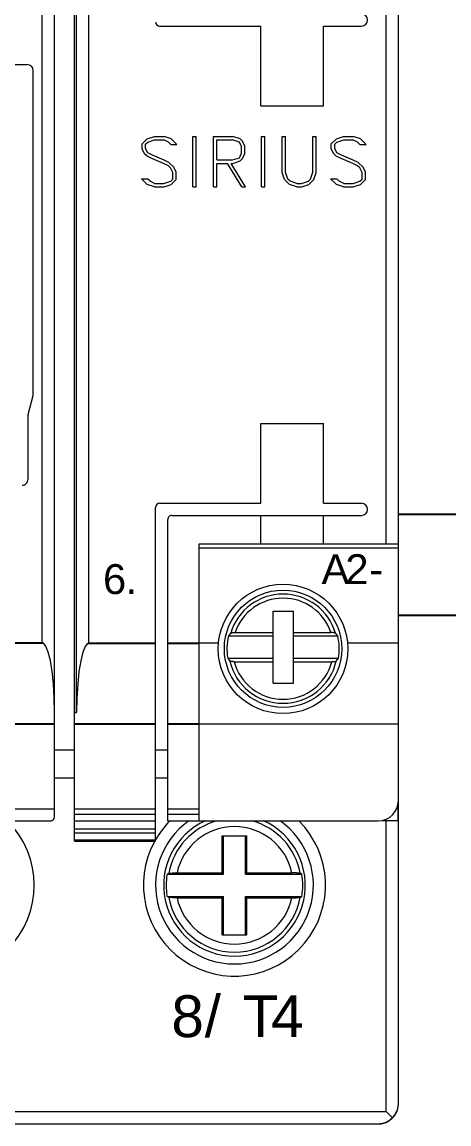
# Model space of a CAD drawing. Header units: millimetres. Extents: x 42356 to 50646, y 31507 to 39566.
# Drawn here: x 47827.6 to 47848.7, y 37774.9 to 37829.4 of the extents above; entities that cross this region are included whole.
import ezdxf

# ---------------------------------------------------------------- set-up
doc = ezdxf.new("R2010")
doc.units = ezdxf.units.MM
doc.set_wipeout_variables(frame=1)
doc.layers.add('000-PI-Oprema', color=30, linetype='Continuous', lineweight=5)
doc.layers.add('004-PI-DIN Šina', color=3, linetype='Continuous')
doc.styles.get("Standard").update_dxf_attribs({"font": 'arial.ttf'})

# ---------------------------------------------------------------- blocks, each defined once
blk = doc.blocks.new('*U322')
at = {"layer": '004-PI-DIN Šina'}
blk.add_lwpolyline([(530, -17.5), (530, 17.5), (0, 17.5), (0, -17.5)], close=True, dxfattribs=at)
blk.add_lwpolyline([(0, -12.5), (530, -12.5)], dxfattribs=at)
blk = doc.blocks.new('3RT2325-1BB40')
blk.add_wipeout([(48537.491, 38236.153), (48537.491, 38151.153), (48596.435, 38151.154), (48597.391, 38152.163), (48597.391, 38235.143), (48596.413, 38236.153)]).dxf.layer = '000-PI-Oprema'
at = {"layer": '000-PI-Oprema'}
for p, q in [((48581.391, 38165.143), (48581.391, 38222.143)), ((48580.391, 38166.343), (48580.391, 38220.943)), ((48580.401, 38169.653), (48580.401, 38217.653)), ((48581.491, 38171.504), (48581.491, 38215.782)), ((48579.791, 38174.959), (48579.791, 38212.327)), ((48582.091, 38174.948), (48582.091, 38212.338)), ((48596.791, 38179.843), (48596.791, 38207.443)), ((48597.391, 38179.843), (48597.391, 38207.443)), ((48585.591, 38205.443), (48590.591, 38205.443)), ((48590.591, 38201.493), (48590.591, 38205.443)), ((48593.691, 38205.443), (48595.571, 38205.443)), ((48593.691, 38201.493), (48593.691, 38205.443)), ((48575.891, 38203.541), (48579.041, 38203.541)), ((48579.341, 38187.176), (48579.341, 38203.241)), ((48590.591, 38201.493), (48593.691, 38201.493)), ((48584.728, 38199.621), (48584.976, 38199.867)), ((48584.897, 38199.603), (48585.002, 38199.707)), ((48584.976, 38199.867), (48585.335, 38199.987)), ((48585.002, 38199.707), (48585.342, 38199.821)), ((48585.335, 38199.987), (48585.809, 38199.987)), ((48585.342, 38199.821), (48585.797, 38199.821)), ((48586.022, 38199.707), (48585.797, 38199.821)), ((48586.168, 38199.869), (48585.809, 38199.987)), ((48586.144, 38199.586), (48586.022, 38199.707)), ((48586.449, 38199.586), (48586.168, 38199.869)), ((48587.229, 38199.987), (48587.396, 38199.987)), ((48587.229, 38197.488), (48587.229, 38199.987)), ((48587.396, 38197.488), (48587.396, 38199.987)), ((48588.249, 38199.987), (48589.209, 38199.987)), ((48588.249, 38197.488), (48588.249, 38199.987)), ((48588.416, 38199.821), (48589.201, 38199.821)), ((48588.416, 38198.821), (48588.416, 38199.821)), ((48589.534, 38199.706), (48589.201, 38199.821)), ((48589.566, 38199.867), (48589.209, 38199.987)), ((48589.645, 38199.49), (48589.534, 38199.706)), ((48589.693, 38199.746), (48589.566, 38199.867)), ((48589.811, 38199.502), (48589.693, 38199.746)), ((48590.629, 38199.987), (48590.796, 38199.987)), ((48590.629, 38197.488), (48590.629, 38199.987)), ((48590.796, 38197.488), (48590.796, 38199.987)), ((48591.649, 38199.987), (48591.816, 38199.987)), ((48591.649, 38198.21), (48591.649, 38199.987)), ((48591.816, 38198.215), (48591.816, 38199.987)), ((48593.169, 38199.987), (48593.336, 38199.987)), ((48593.169, 38198.215), (48593.169, 38199.987)), ((48593.336, 38198.21), (48593.336, 38199.987)), ((48594.078, 38199.621), (48594.326, 38199.867)), ((48594.247, 38199.603), (48594.352, 38199.707)), ((48594.326, 38199.867), (48594.685, 38199.987)), ((48594.352, 38199.707), (48594.692, 38199.821)), ((48594.685, 38199.987), (48595.159, 38199.987)), ((48594.692, 38199.821), (48595.147, 38199.821)), ((48595.372, 38199.707), (48595.147, 38199.821)), ((48595.518, 38199.869), (48595.159, 38199.987)), ((48595.494, 38199.586), (48595.372, 38199.707)), ((48595.799, 38199.586), (48595.518, 38199.869)), ((48584.728, 38199.371), (48584.728, 38199.621)), ((48584.849, 38199.129), (48584.728, 38199.371)), ((48584.972, 38199.005), (48584.849, 38199.129)), ((48584.897, 38199.386), (48584.897, 38199.603)), ((48585.008, 38199.167), (48584.897, 38199.386)), ((48585.231, 38199.055), (48585.008, 38199.167)), ((48586.144, 38199.586), (48586.449, 38199.586)), ((48589.534, 38198.935), (48589.645, 38199.152)), ((48589.645, 38199.152), (48589.645, 38199.49)), ((48589.693, 38198.896), (48589.811, 38199.14)), ((48589.811, 38199.14), (48589.811, 38199.502)), ((48594.078, 38199.371), (48594.078, 38199.621)), ((48594.199, 38199.129), (48594.078, 38199.371)), ((48594.322, 38199.005), (48594.199, 38199.129)), ((48594.247, 38199.386), (48594.247, 38199.603)), ((48594.358, 38199.167), (48594.247, 38199.386)), ((48594.581, 38199.055), (48594.358, 38199.167)), ((48595.494, 38199.586), (48595.799, 38199.586)), ((48585.211, 38198.888), (48584.972, 38199.005)), ((48585.791, 38198.655), (48585.211, 38198.888)), ((48585.815, 38198.82), (48585.231, 38199.055)), ((48586.022, 38198.538), (48585.791, 38198.655)), ((48586.054, 38198.705), (48585.815, 38198.82)), ((48586.294, 38198.464), (48586.054, 38198.705)), ((48588.416, 38198.821), (48589.201, 38198.821)), ((48588.416, 38198.654), (48588.954, 38198.654)), ((48588.416, 38197.488), (48588.416, 38198.654)), ((48589.652, 38197.488), (48588.954, 38198.654)), ((48589.832, 38197.488), (48589.135, 38198.654)), ((48589.135, 38198.654), (48589.208, 38198.654)), ((48589.201, 38198.821), (48589.534, 38198.935)), ((48589.208, 38198.654), (48589.566, 38198.775)), ((48589.566, 38198.775), (48589.693, 38198.896)), ((48594.561, 38198.888), (48594.322, 38199.005)), ((48595.141, 38198.655), (48594.561, 38198.888)), ((48595.165, 38198.82), (48594.581, 38199.055)), ((48595.372, 38198.538), (48595.141, 38198.655)), ((48595.404, 38198.705), (48595.165, 38198.82)), ((48595.644, 38198.464), (48595.404, 38198.705)), ((48586.131, 38198.429), (48586.022, 38198.538)), ((48586.245, 38198.204), (48586.131, 38198.429)), ((48586.245, 38197.873), (48586.245, 38198.204)), ((48586.411, 38198.222), (48586.294, 38198.464)), ((48586.411, 38197.854), (48586.411, 38198.222)), ((48591.768, 38197.85), (48591.649, 38198.21)), ((48591.93, 38197.875), (48591.816, 38198.215)), ((48593.055, 38197.875), (48593.169, 38198.215)), ((48593.216, 38197.85), (48593.336, 38198.21)), ((48595.481, 38198.429), (48595.372, 38198.538)), ((48595.595, 38198.204), (48595.481, 38198.429)), ((48595.595, 38197.873), (48595.595, 38198.204)), ((48595.761, 38198.222), (48595.644, 38198.464)), ((48595.761, 38197.854), (48595.761, 38198.222)), ((48584.976, 38197.607), (48584.692, 38197.889)), ((48584.692, 38197.889), (48584.998, 38197.889)), ((48585.335, 38197.488), (48584.976, 38197.607)), ((48585.122, 38197.769), (48584.998, 38197.889)), ((48585.345, 38197.655), (48585.122, 38197.769)), ((48585.345, 38197.655), (48585.8, 38197.655)), ((48585.8, 38197.655), (48586.14, 38197.769)), ((48585.809, 38197.488), (48586.168, 38197.609)), ((48586.14, 38197.769), (48586.245, 38197.873)), ((48586.168, 38197.609), (48586.411, 38197.854)), ((48592.012, 38197.608), (48591.768, 38197.85)), ((48592.036, 38197.768), (48591.93, 38197.875)), ((48592.372, 38197.488), (48592.012, 38197.608)), ((48592.378, 38197.654), (48592.036, 38197.768)), ((48592.378, 38197.654), (48592.606, 38197.654)), ((48592.606, 38197.654), (48592.947, 38197.768)), ((48592.613, 38197.488), (48592.973, 38197.608)), ((48592.947, 38197.768), (48593.055, 38197.875)), ((48592.973, 38197.608), (48593.216, 38197.85)), ((48594.326, 38197.607), (48594.042, 38197.889)), ((48594.042, 38197.889), (48594.348, 38197.889)), ((48594.685, 38197.488), (48594.326, 38197.607)), ((48594.472, 38197.769), (48594.348, 38197.889)), ((48594.695, 38197.655), (48594.472, 38197.769)), ((48594.695, 38197.655), (48595.15, 38197.655)), ((48595.15, 38197.655), (48595.49, 38197.769)), ((48595.159, 38197.488), (48595.518, 38197.609)), ((48595.49, 38197.769), (48595.595, 38197.873)), ((48595.518, 38197.609), (48595.761, 38197.854)), ((48585.335, 38197.488), (48585.809, 38197.488)), ((48587.229, 38197.488), (48587.396, 38197.488)), ((48588.249, 38197.488), (48588.416, 38197.488)), ((48589.652, 38197.488), (48589.832, 38197.488)), ((48590.629, 38197.488), (48590.796, 38197.488)), ((48592.372, 38197.488), (48592.613, 38197.488)), ((48594.685, 38197.488), (48595.159, 38197.488)), ((48579.091, 38186.243), (48579.341, 38187.176)), ((48579.091, 38183.043), (48579.091, 38186.243)), ((48590.591, 38185.793), (48593.691, 38185.793)), ((48590.591, 38181.843), (48590.591, 38185.793)), ((48593.691, 38181.843), (48593.691, 38185.793)), ((48585.591, 38181.843), (48590.591, 38181.843)), ((48593.691, 38181.843), (48595.571, 38181.843)), ((48585.391, 38165.143), (48585.391, 38181.643)), ((48586.191, 38181.243), (48595.571, 38181.243)), ((48590.591, 38179.843), (48590.591, 38181.243)), ((48593.691, 38179.843), (48593.691, 38181.243)), ((48585.991, 38166.143), (48585.991, 38181.043)), ((48587.541, 38179.843), (48597.391, 38179.843)), ((48587.541, 38166.143), (48587.541, 38179.843)), ((48587.541, 38179.643), (48597.391, 38179.643)), ((48597.391, 38179.643), (48597.391, 38179.843)), ((48597.391, 38174.943), (48597.391, 38179.643)), ((48591.206, 38176.503), (48592.206, 38176.503)), ((48591.206, 38175.453), (48591.206, 38176.503)), ((48592.206, 38175.453), (48592.206, 38176.503)), ((48589.104, 38175.424), (48588.988, 38175.283)), ((48588.988, 38175.283), (48591.206, 38175.283)), ((48589.104, 38175.424), (48589.107, 38175.427)), ((48589.107, 38175.427), (48589.111, 38175.429)), ((48589.111, 38175.429), (48589.116, 38175.432)), ((48589.116, 38175.432), (48589.122, 38175.434)), ((48589.122, 38175.434), (48589.13, 38175.436)), ((48589.13, 38175.436), (48589.139, 38175.438)), ((48589.139, 38175.438), (48589.149, 38175.441)), ((48589.149, 38175.441), (48589.16, 38175.442)), ((48589.16, 38175.442), (48589.171, 38175.444)), ((48589.171, 38175.444), (48589.184, 38175.446)), ((48589.184, 38175.446), (48589.198, 38175.447)), ((48589.198, 38175.447), (48589.212, 38175.449)), ((48589.212, 38175.449), (48589.227, 38175.45)), ((48589.227, 38175.45), (48589.242, 38175.451)), ((48589.242, 38175.451), (48589.257, 38175.452)), ((48589.257, 38175.452), (48589.273, 38175.452)), ((48589.273, 38175.452), (48589.29, 38175.453)), ((48589.29, 38175.453), (48589.306, 38175.453)), ((48589.306, 38175.453), (48589.323, 38175.453)), ((48589.323, 38175.453), (48591.206, 38175.453)), ((48591.206, 38175.283), (48591.206, 38175.453)), ((48591.206, 38174.183), (48591.206, 38175.283)), ((48592.206, 38175.453), (48594.06, 38175.453)), ((48592.206, 38175.283), (48592.206, 38175.453)), ((48592.206, 38175.283), (48594.394, 38175.283)), ((48592.206, 38174.183), (48592.206, 38175.283)), ((48594.073, 38175.453), (48594.06, 38175.453)), ((48594.087, 38175.453), (48594.073, 38175.453)), ((48594.1, 38175.453), (48594.087, 38175.453)), ((48594.114, 38175.452), (48594.1, 38175.453)), ((48594.127, 38175.451), (48594.114, 38175.452)), ((48594.14, 38175.451), (48594.127, 38175.451)), ((48594.152, 38175.45), (48594.14, 38175.451)), ((48594.164, 38175.449), (48594.152, 38175.45)), ((48594.176, 38175.448), (48594.164, 38175.449)), ((48594.188, 38175.447), (48594.176, 38175.448)), ((48594.199, 38175.446), (48594.188, 38175.447)), ((48594.21, 38175.444), (48594.199, 38175.446)), ((48594.219, 38175.443), (48594.21, 38175.444)), ((48594.228, 38175.441), (48594.219, 38175.443)), ((48594.237, 38175.44), (48594.228, 38175.441)), ((48594.245, 38175.438), (48594.237, 38175.44)), ((48594.253, 38175.436), (48594.245, 38175.438)), ((48594.259, 38175.434), (48594.253, 38175.436)), ((48594.264, 38175.433), (48594.259, 38175.434)), ((48594.269, 38175.431), (48594.264, 38175.433)), ((48594.273, 38175.429), (48594.269, 38175.431)), ((48594.276, 38175.426), (48594.273, 38175.429)), ((48594.279, 38175.424), (48594.276, 38175.426)), ((48594.394, 38175.283), (48594.279, 38175.424)), ((48578.125, 38174.959), (48579.791, 38174.959)), ((48578.129, 38174.924), (48579.851, 38174.924)), ((48579.8, 38174.954), (48579.791, 38174.959)), ((48579.808, 38174.949), (48579.8, 38174.954)), ((48579.817, 38174.944), (48579.808, 38174.949)), ((48579.825, 38174.939), (48579.817, 38174.944)), ((48579.834, 38174.934), (48579.825, 38174.939)), ((48579.842, 38174.929), (48579.834, 38174.934)), ((48579.851, 38174.924), (48579.842, 38174.929)), ((48582.031, 38174.913), (48582.04, 38174.918)), ((48582.031, 38174.913), (48585.391, 38174.913)), ((48582.04, 38174.918), (48582.048, 38174.923)), ((48582.048, 38174.923), (48582.057, 38174.928)), ((48582.057, 38174.928), (48582.066, 38174.933)), ((48582.066, 38174.933), (48582.074, 38174.938)), ((48582.074, 38174.938), (48582.083, 38174.943)), ((48582.083, 38174.943), (48582.091, 38174.948)), ((48582.091, 38174.948), (48585.391, 38174.948)), ((48585.991, 38174.948), (48587.541, 38174.948)), ((48585.991, 38174.913), (48587.541, 38174.913)), ((48587.541, 38174.943), (48588.505, 38174.943)), ((48594.877, 38174.943), (48597.391, 38174.943)), ((48597.391, 38170.946), (48597.391, 38174.943)), ((48588.955, 38174.183), (48591.206, 38174.183)), ((48588.955, 38174.183), (48589.061, 38174.042)), ((48591.206, 38174.013), (48591.206, 38174.183)), ((48592.206, 38174.183), (48594.427, 38174.183)), ((48592.206, 38174.013), (48592.206, 38174.183)), ((48594.321, 38174.042), (48594.427, 38174.183)), ((48589.063, 38174.04), (48589.061, 38174.042)), ((48589.066, 38174.038), (48589.063, 38174.04)), ((48589.07, 38174.036), (48589.066, 38174.038)), ((48589.075, 38174.034), (48589.07, 38174.036)), ((48589.08, 38174.032), (48589.075, 38174.034)), ((48589.086, 38174.03), (48589.08, 38174.032)), ((48589.093, 38174.028), (48589.086, 38174.03)), ((48589.101, 38174.027), (48589.093, 38174.028)), ((48589.109, 38174.025), (48589.101, 38174.027)), ((48589.118, 38174.023), (48589.109, 38174.025)), ((48589.127, 38174.022), (48589.118, 38174.023)), ((48589.137, 38174.021), (48589.127, 38174.022)), ((48589.148, 38174.019), (48589.137, 38174.021)), ((48589.159, 38174.018), (48589.148, 38174.019)), ((48589.171, 38174.017), (48589.159, 38174.018)), ((48589.183, 38174.016), (48589.171, 38174.017)), ((48589.195, 38174.015), (48589.183, 38174.016)), ((48589.208, 38174.015), (48589.195, 38174.015)), ((48589.221, 38174.014), (48589.208, 38174.015)), ((48589.234, 38174.014), (48589.221, 38174.014)), ((48589.248, 38174.013), (48589.234, 38174.014)), ((48589.261, 38174.013), (48589.248, 38174.013)), ((48589.274, 38174.013), (48589.261, 38174.013)), ((48589.274, 38174.013), (48591.206, 38174.013)), ((48591.206, 38172.953), (48591.206, 38174.013)), ((48592.206, 38174.013), (48594.108, 38174.013)), ((48592.206, 38172.953), (48592.206, 38174.013)), ((48594.108, 38174.013), (48594.124, 38174.013)), ((48594.124, 38174.013), (48594.14, 38174.014)), ((48594.14, 38174.014), (48594.157, 38174.014)), ((48594.157, 38174.014), (48594.173, 38174.015)), ((48594.173, 38174.015), (48594.188, 38174.016)), ((48594.188, 38174.016), (48594.202, 38174.016)), ((48594.202, 38174.016), (48594.217, 38174.018)), ((48594.217, 38174.018), (48594.231, 38174.019)), ((48594.231, 38174.019), (48594.244, 38174.021)), ((48594.244, 38174.021), (48594.256, 38174.022)), ((48594.256, 38174.022), (48594.267, 38174.024)), ((48594.267, 38174.024), (48594.278, 38174.026)), ((48594.278, 38174.026), (48594.287, 38174.028)), ((48594.287, 38174.028), (48594.296, 38174.03)), ((48594.296, 38174.03), (48594.303, 38174.032)), ((48594.303, 38174.032), (48594.309, 38174.034)), ((48594.309, 38174.034), (48594.314, 38174.037)), ((48594.314, 38174.037), (48594.318, 38174.039)), ((48594.318, 38174.039), (48594.321, 38174.042)), ((48591.206, 38172.953), (48592.206, 38172.953)), ((48581.391, 38171.504), (48581.491, 38171.504)), ((48552.391, 38170.962), (48580.391, 38170.962)), ((48552.391, 38170.927), (48580.391, 38170.927)), ((48581.391, 38170.961), (48585.391, 38170.961)), ((48581.391, 38170.927), (48585.391, 38170.927)), ((48585.991, 38170.961), (48587.541, 38170.961)), ((48585.991, 38170.927), (48587.541, 38170.927)), ((48587.541, 38170.946), (48597.391, 38170.946)), ((48597.391, 38167.143), (48597.391, 38170.946)), ((48580.391, 38169.653), (48581.391, 38169.653)), ((48585.391, 38169.653), (48585.991, 38169.653)), ((48580.391, 38168.263), (48581.391, 38168.263)), ((48585.391, 38168.263), (48585.991, 38168.263)), ((48597.381, 38166.163), (48597.381, 38167.002)), ((48597.391, 38166.163), (48597.391, 38167.135)), ((48552.475, 38166.743), (48580.391, 38166.743)), ((48581.391, 38166.743), (48585.391, 38166.743)), ((48581.391, 38166.479), (48585.391, 38166.479)), ((48585.991, 38166.743), (48587.541, 38166.743)), ((48585.991, 38166.479), (48587.541, 38166.479)), ((48553.391, 38166.143), (48580.191, 38166.143)), ((48580.191, 38166.143), (48580.209, 38166.144)), ((48580.209, 38166.144), (48580.227, 38166.147)), ((48580.227, 38166.147), (48580.246, 38166.151)), ((48580.246, 38166.151), (48580.264, 38166.157)), ((48580.264, 38166.157), (48580.281, 38166.165)), ((48580.281, 38166.165), (48580.299, 38166.174)), ((48580.299, 38166.174), (48580.315, 38166.186)), ((48580.315, 38166.186), (48580.33, 38166.199)), ((48580.33, 38166.199), (48580.344, 38166.215)), ((48580.344, 38166.215), (48580.357, 38166.232)), ((48580.357, 38166.232), (48580.368, 38166.25)), ((48580.368, 38166.25), (48580.378, 38166.271)), ((48580.378, 38166.271), (48580.385, 38166.293)), ((48580.385, 38166.293), (48580.389, 38166.317)), ((48580.389, 38166.317), (48580.391, 38166.343)), ((48581.391, 38166.143), (48585.391, 38166.143)), ((48585.991, 38166.143), (48587.541, 38166.143)), ((48587.541, 38166.143), (48596.391, 38166.143)), ((48596.59, 38166.163), (48597.391, 38166.163)), ((48596.791, 38151.763), (48596.791, 38166.163)), ((48597.391, 38152.163), (48597.391, 38166.163)), ((48581.391, 38165.743), (48585.391, 38165.743)), ((48581.391, 38165.543), (48585.391, 38165.543)), ((48588.678, 38165.403), (48589.904, 38165.403)), ((48588.678, 38163.566), (48588.678, 38165.403)), ((48588.741, 38163.503), (48588.741, 38165.403)), ((48589.841, 38163.503), (48589.841, 38165.403)), ((48589.904, 38163.566), (48589.904, 38165.403)), ((48581.391, 38165.197), (48585.391, 38165.197)), ((48581.391, 38165.143), (48585.391, 38165.143)), ((48585.959, 38163.503), (48585.97, 38163.509)), ((48585.959, 38163.503), (48588.741, 38163.503)), ((48585.97, 38163.509), (48585.982, 38163.516)), ((48585.982, 38163.516), (48585.994, 38163.522)), ((48585.994, 38163.522), (48586.006, 38163.528)), ((48586.006, 38163.528), (48586.017, 38163.534)), ((48586.017, 38163.534), (48586.029, 38163.541)), ((48586.029, 38163.541), (48586.04, 38163.547)), ((48586.04, 38163.547), (48586.045, 38163.549)), ((48586.045, 38163.549), (48586.052, 38163.55)), ((48586.052, 38163.55), (48586.061, 38163.552)), ((48586.061, 38163.552), (48586.073, 38163.553)), ((48586.073, 38163.553), (48586.086, 38163.555)), ((48586.086, 38163.555), (48586.103, 38163.556)), ((48586.103, 38163.556), (48586.122, 38163.558)), ((48586.122, 38163.558), (48586.142, 38163.559)), ((48586.142, 38163.559), (48586.163, 38163.56)), ((48586.163, 38163.56), (48586.187, 38163.561)), ((48586.187, 38163.561), (48586.212, 38163.562)), ((48586.212, 38163.562), (48586.24, 38163.563)), ((48586.24, 38163.563), (48586.268, 38163.564)), ((48586.268, 38163.564), (48586.296, 38163.564)), ((48586.296, 38163.564), (48586.325, 38163.565)), ((48586.325, 38163.565), (48586.356, 38163.565)), ((48586.356, 38163.565), (48586.388, 38163.566)), ((48586.388, 38163.566), (48586.42, 38163.566)), ((48586.42, 38163.566), (48586.45, 38163.566)), ((48586.45, 38163.566), (48588.678, 38163.566)), ((48588.741, 38163.503), (48588.678, 38163.566)), ((48589.841, 38163.503), (48589.904, 38163.566)), ((48589.841, 38163.503), (48592.624, 38163.503)), ((48589.904, 38163.566), (48592.132, 38163.566)), ((48592.157, 38163.566), (48592.132, 38163.566)), ((48592.183, 38163.566), (48592.157, 38163.566)), ((48592.21, 38163.566), (48592.183, 38163.566)), ((48592.236, 38163.565), (48592.21, 38163.566)), ((48592.261, 38163.565), (48592.236, 38163.565)), ((48592.285, 38163.564), (48592.261, 38163.565)), ((48592.308, 38163.564), (48592.285, 38163.564)), ((48592.332, 38163.563), (48592.308, 38163.564)), ((48592.355, 38163.563), (48592.332, 38163.563)), ((48592.377, 38163.562), (48592.355, 38163.563)), ((48592.398, 38163.561), (48592.377, 38163.562)), ((48592.417, 38163.56), (48592.398, 38163.561)), ((48592.435, 38163.559), (48592.417, 38163.56)), ((48592.452, 38163.558), (48592.435, 38163.559)), ((48592.468, 38163.557), (48592.452, 38163.558)), ((48592.483, 38163.556), (48592.468, 38163.557)), ((48592.496, 38163.555), (48592.483, 38163.556)), ((48592.508, 38163.553), (48592.496, 38163.555)), ((48592.518, 38163.552), (48592.508, 38163.553)), ((48592.526, 38163.551), (48592.518, 38163.552)), ((48592.533, 38163.55), (48592.526, 38163.551)), ((48592.538, 38163.548), (48592.533, 38163.55)), ((48592.542, 38163.547), (48592.538, 38163.548)), ((48592.553, 38163.541), (48592.542, 38163.547)), ((48592.565, 38163.534), (48592.553, 38163.541)), ((48592.577, 38163.528), (48592.565, 38163.534)), ((48592.588, 38163.522), (48592.577, 38163.528)), ((48592.6, 38163.516), (48592.588, 38163.522)), ((48592.612, 38163.509), (48592.6, 38163.516)), ((48592.624, 38163.503), (48592.612, 38163.509)), ((48585.97, 38162.397), (48585.959, 38162.403)), ((48585.959, 38162.403), (48588.741, 38162.403)), ((48585.982, 38162.391), (48585.97, 38162.397)), ((48585.994, 38162.384), (48585.982, 38162.391)), ((48586.006, 38162.378), (48585.994, 38162.384)), ((48586.017, 38162.372), (48586.006, 38162.378)), ((48586.029, 38162.366), (48586.017, 38162.372)), ((48586.04, 38162.359), (48586.029, 38162.366)), ((48586.044, 38162.358), (48586.04, 38162.359)), ((48586.049, 38162.357), (48586.044, 38162.358)), ((48586.056, 38162.355), (48586.049, 38162.357)), ((48586.065, 38162.354), (48586.056, 38162.355)), ((48586.074, 38162.353), (48586.065, 38162.354)), ((48586.086, 38162.352), (48586.074, 38162.353)), ((48586.099, 38162.35), (48586.086, 38162.352)), ((48586.114, 38162.349), (48586.099, 38162.35)), ((48586.13, 38162.348), (48586.114, 38162.349)), ((48586.148, 38162.347), (48586.13, 38162.348)), ((48586.165, 38162.346), (48586.148, 38162.347)), ((48586.184, 38162.345), (48586.165, 38162.346)), ((48586.205, 38162.344), (48586.184, 38162.345)), ((48586.228, 38162.344), (48586.205, 38162.344)), ((48586.251, 38162.343), (48586.228, 38162.344)), ((48586.274, 38162.342), (48586.251, 38162.343)), ((48586.297, 38162.342), (48586.274, 38162.342)), ((48586.321, 38162.341), (48586.297, 38162.342)), ((48586.346, 38162.341), (48586.321, 38162.341)), ((48586.373, 38162.341), (48586.346, 38162.341)), ((48586.399, 38162.34), (48586.373, 38162.341)), ((48586.425, 38162.34), (48586.399, 38162.34)), ((48586.45, 38162.34), (48586.425, 38162.34)), ((48586.45, 38162.34), (48588.678, 38162.34)), ((48588.678, 38162.34), (48588.741, 38162.403)), ((48588.678, 38160.503), (48588.678, 38162.34)), ((48588.741, 38160.503), (48588.741, 38162.403)), ((48589.904, 38162.34), (48589.841, 38162.403)), ((48589.841, 38162.403), (48592.624, 38162.403)), ((48589.841, 38160.503), (48589.841, 38162.403)), ((48589.904, 38162.34), (48592.132, 38162.34)), ((48589.904, 38160.503), (48589.904, 38162.34)), ((48592.132, 38162.34), (48592.162, 38162.34)), ((48592.162, 38162.34), (48592.194, 38162.34)), ((48592.194, 38162.34), (48592.226, 38162.341)), ((48592.226, 38162.341), (48592.257, 38162.341)), ((48592.257, 38162.341), (48592.286, 38162.342)), ((48592.286, 38162.342), (48592.314, 38162.342)), ((48592.314, 38162.342), (48592.343, 38162.343)), ((48592.343, 38162.343), (48592.37, 38162.344)), ((48592.37, 38162.344), (48592.396, 38162.345)), ((48592.396, 38162.345), (48592.419, 38162.346)), ((48592.419, 38162.346), (48592.44, 38162.347)), ((48592.44, 38162.347), (48592.461, 38162.349)), ((48592.461, 38162.349), (48592.479, 38162.35)), ((48592.479, 38162.35), (48592.496, 38162.352)), ((48592.496, 38162.352), (48592.509, 38162.353)), ((48592.509, 38162.353), (48592.521, 38162.354)), ((48592.521, 38162.354), (48592.53, 38162.356)), ((48592.53, 38162.356), (48592.537, 38162.358)), ((48592.537, 38162.358), (48592.542, 38162.359)), ((48592.542, 38162.359), (48592.553, 38162.366)), ((48592.553, 38162.366), (48592.565, 38162.372)), ((48592.565, 38162.372), (48592.577, 38162.378)), ((48592.577, 38162.378), (48592.588, 38162.384)), ((48592.588, 38162.384), (48592.6, 38162.391)), ((48592.6, 38162.391), (48592.612, 38162.397)), ((48592.612, 38162.397), (48592.624, 38162.403)), ((48588.678, 38160.503), (48589.904, 38160.503)), ((48552.991, 38151.763), (48596.791, 38151.763)), ((48597.098, 38151.456), (48596.791, 38151.763)), ((48597.262, 38151.672), (48597.287, 38151.719)), ((48597.284, 38151.703), (48597.308, 38151.753)), ((48597.287, 38151.719), (48597.309, 38151.768)), ((48597.303, 38151.753), (48597.308, 38151.753)), ((48597.309, 38151.768), (48597.329, 38151.817)), ((48597.329, 38151.817), (48597.346, 38151.866)), ((48597.346, 38151.866), (48597.36, 38151.916)), ((48597.36, 38151.916), (48597.372, 38151.967)), ((48597.372, 38151.967), (48597.38, 38152.017)), ((48597.38, 38152.017), (48597.386, 38152.066)), ((48597.386, 38152.066), (48597.39, 38152.115)), ((48597.39, 38152.115), (48597.391, 38152.163)), ((48597.391, 38152.153), (48597.391, 38152.154)), ((48596.488, 38151.168), (48596.538, 38151.174)), ((48596.538, 38151.174), (48596.588, 38151.183)), ((48596.571, 38151.17), (48596.618, 38151.179)), ((48596.588, 38151.183), (48596.638, 38151.194)), ((48596.618, 38151.179), (48596.664, 38151.191)), ((48596.638, 38151.194), (48596.688, 38151.208)), ((48596.664, 38151.191), (48596.71, 38151.205)), ((48596.688, 38151.208), (48596.738, 38151.225)), ((48596.71, 38151.205), (48596.755, 38151.222)), ((48596.738, 38151.225), (48596.787, 38151.245)), ((48596.755, 38151.222), (48596.8, 38151.241)), ((48596.787, 38151.245), (48596.835, 38151.267)), ((48596.8, 38151.241), (48596.844, 38151.262)), ((48596.835, 38151.267), (48596.882, 38151.292)), ((48596.844, 38151.262), (48596.887, 38151.285)), ((48596.882, 38151.292), (48596.928, 38151.319)), ((48596.887, 38151.285), (48596.929, 38151.31)), ((48596.928, 38151.319), (48596.972, 38151.349)), ((48596.929, 38151.31), (48596.97, 38151.337)), ((48596.97, 38151.337), (48597.009, 38151.367)), ((48596.972, 38151.349), (48597.014, 38151.381)), ((48597.009, 38151.367), (48597.047, 38151.399)), ((48597.014, 38151.381), (48597.056, 38151.417)), ((48597.047, 38151.399), (48597.086, 38151.434)), ((48597.056, 38151.417), (48597.098, 38151.456)), ((48597.086, 38151.434), (48597.124, 38151.473)), ((48597.098, 38151.456), (48597.138, 38151.498)), ((48597.124, 38151.473), (48597.161, 38151.514)), ((48597.138, 38151.498), (48597.173, 38151.54)), ((48597.161, 38151.514), (48597.195, 38151.559)), ((48597.173, 38151.54), (48597.205, 38151.583)), ((48597.195, 38151.559), (48597.227, 38151.605)), ((48597.205, 38151.583), (48597.235, 38151.627)), ((48597.227, 38151.605), (48597.257, 38151.653)), ((48597.235, 38151.627), (48597.262, 38151.672)), ((48597.257, 38151.653), (48597.284, 38151.703)), ((48553.391, 38151.163), (48596.391, 38151.163)), ((48553.401, 38151.153), (48596.381, 38151.153)), ((48596.381, 38151.153), (48596.391, 38151.153)), ((48596.391, 38151.163), (48596.439, 38151.164)), ((48596.391, 38151.153), (48596.435, 38151.154)), ((48596.435, 38151.154), (48596.48, 38151.157)), ((48596.439, 38151.164), (48596.488, 38151.168)), ((48596.48, 38151.157), (48596.525, 38151.162)), ((48596.525, 38151.162), (48596.571, 38151.17))]:
    blk.add_line(p, q, dxfattribs=at)
for points in [[(48580.391, 38171.515), (48580.378, 38172.23), (48580.339, 38172.913), (48580.276, 38173.535), (48580.191, 38174.068), (48580.089, 38174.488), (48579.974, 38174.778), (48579.851, 38174.924)], [(48582.031, 38174.913), (48581.908, 38174.767), (48581.793, 38174.477), (48581.691, 38174.057), (48581.606, 38173.524), (48581.543, 38172.902), (48581.504, 38172.219), (48581.491, 38171.504)]]:
    blk.add_lwpolyline(points, dxfattribs=at)
for centre, radius in [((48591.691, 38174.643), 3.2), ((48591.691, 38174.653), 2.9)]:
    blk.add_circle(centre, radius, dxfattribs=at)
for centre, radius, start, end in [((48595.571, 38205.743), 0.3, 270.0001, 89.9999), ((48585.591, 38205.643), 0.2, 180.0001, 269.9999), ((48579.041, 38203.241), 0.3, 0, 90), ((48578.791, 38183.043), 0.3, 270, 0.0001), ((48585.591, 38181.643), 0.2, 90.0001, 180.0001), ((48595.571, 38181.543), 0.3, 0.0001, 89.9999), ((48586.191, 38181.043), 0.2, 89.9999, 179.9999), ((48595.571, 38181.543), 0.3, 270.0001, 0.0001), ((48591.691, 38174.653), 2.7, 90, 163.4023), ((48591.691, 38174.653), 2.7, 16.5977, 90), ((48591.691, 38174.653), 2.5, 18.6629, 161.3371), ((48591.691, 38174.653), 2.776, 166.8814, 189.7486), ((48591.691, 38174.653), 2.776, 350.2514, 13.1186), ((48591.691, 38174.653), 2.7, 193.0846, 346.9154), ((48591.691, 38174.653), 2.5, 194.8328, 345.1672), ((48596.391, 38167.143), 1, 270, 0), ((48574.891, 38162.963), 4.5, 135.0354, 44.9646), ((48589.291, 38162.963), 4.5, 151.0237, 44.9645), ((48589.291, 38162.963), 3.9, 125.3742, 54.6257), ((48589.291, 38162.963), 4.5, 135.0354, 150.0733), ((48589.291, 38162.953), 3.5, 114.2957, 65.7043), ((48589.291, 38162.953), 3.304, 105.1241, 169.6488), ((48589.291, 38162.953), 3.304, 10.3512, 74.8759), ((48589.291, 38162.953), 2.906, 12.1754, 167.8246), ((48589.291, 38162.953), 3.378, 170.6281, 189.3718), ((48589.291, 38162.953), 3.378, 350.6282, 9.3719), ((48589.291, 38162.953), 3.304, 190.3512, 270), ((48589.291, 38162.953), 2.906, 192.1754, 347.8246), ((48589.291, 38162.953), 3.304, 270, 349.6488), ((48596.391, 38152.153), 1, 336.4217, 0), ((48596.381, 38152.153), 1, 270, 315.4052)]:
    blk.add_arc(centre, radius, start, end, dxfattribs=at)
for s, height, p in [('A', 1.479, (48593.591, 38177.846)), ('2', 1.479, (48594.768, 38177.846)), ('6', 1.479, (48582.791, 38177.356)), ('-', 1.479, (48595.946, 38177.846)), ('.', 1.479, (48583.899, 38177.356)), ('8', 2.07, (48586.171, 38155.447)), ('/', 2.07, (48587.819, 38155.447)), ('T', 2.07, (48589.699, 38155.447)), ('4', 2.07, (48591.098, 38155.447))]:
    blk.add_text(s, height=height, dxfattribs=at).set_placement(p)

msp = doc.modelspace()

# ---------------------------------------------------------------- block references
msp.add_blockref('*U322', (47537.526, 37817.519))

# ---------------------------------------------------------------- next in the draw order: block references
at = {"layer": '000-PI-Oprema'}
msp.add_blockref('3RT2325-1BB40', (-751.221, -376.286), dxfattribs=at)

doc.saveas('drawing.dxf')
